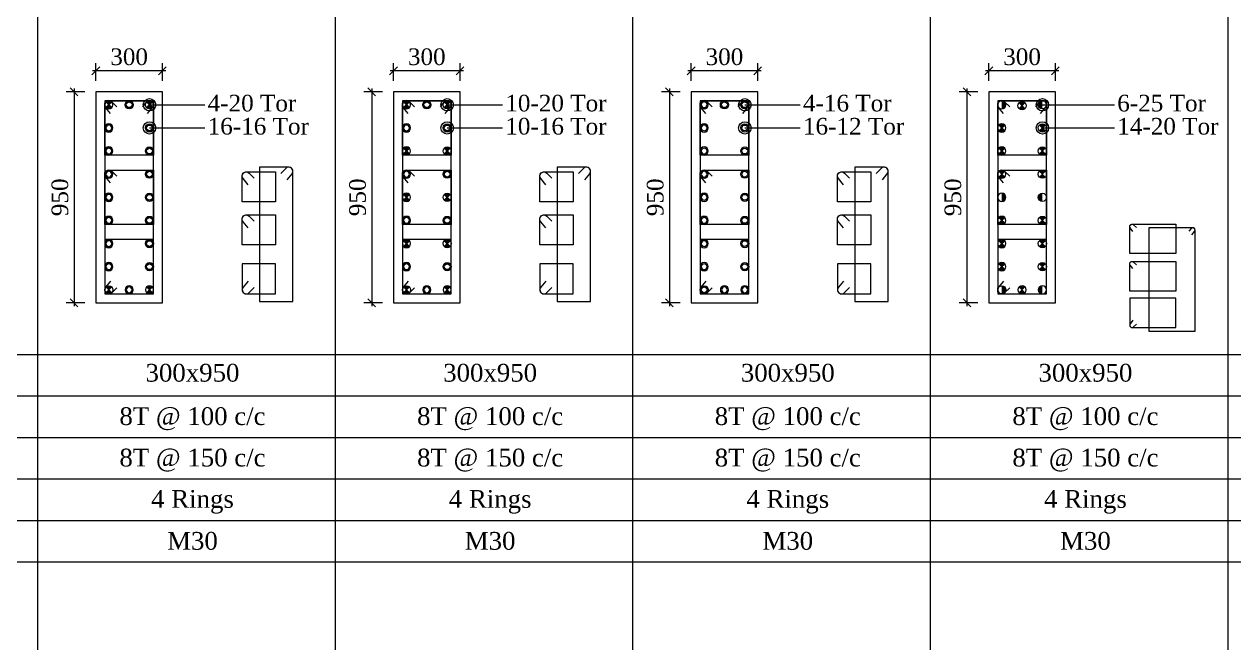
# Model space of a CAD drawing. Header units: metres. Extents: x 95882 to 260884, y 3603 to 81317.
# Drawn here: x 185944 to 191392, y 32141 to 34926 of the extents above; entities that cross this region are included whole.
import ezdxf
from ezdxf.enums import TextEntityAlignment as Align

# ---------------------------------------------------------------- set-up
doc = ezdxf.new("R2010")
doc.units = ezdxf.units.M
doc.header["$LTSCALE"] = 0.05
doc.header["$MEASUREMENT"] = 0
doc.header["$PDMODE"] = 34
doc.header["$PDSIZE"] = -2.5
doc.layers.get('0').update_dxf_attribs({"linetype": 'CONTINUOUS', "lineweight": 0})
doc.layers.get('DEFPOINTS').update_dxf_attribs({"linetype": 'CONTINUOUS'})
for name, color, linetype, lineweight in [('S-DIM-R', 7, 'CONTINUOUS', 9), ('S-SECTION', 5, 'CONTINUOUS', 5), ('S-SECTION MARK', 124, 'CONTINUOUS', 0), ('S-SHEET', 251, 'CONTINUOUS', 0), ('S-STEEL COL_DIA', 1, 'CONTINUOUS', 9), ('S-STEEL RING', 1, 'CONTINUOUS', 9), ('S-TEXT', 7, 'CONTINUOUS', 0), ('S-TEXT COL SIZE', 7, 'CONTINUOUS', 15), ('S-TEXT MIX', 1, 'CONTINUOUS', 15), ('S-TEXT RINGS', 7, 'CONTINUOUS', 15)]:
    doc.layers.add(name, color=color, linetype=linetype, lineweight=lineweight)
doc.styles.add('AAPL-ADRESS tahoma', font='tahoma.ttf')
doc.styles.add('S-ROMANS', font='times.ttf')
doc.styles.get("Standard").update_dxf_attribs({"font": 'times.ttf'})
doc.styles.add('TEXT', font='times.ttf')
doc.dimstyles.new('75mm', dxfattribs={"dimscale": 140, "dimtxt": 1, "dimasz": 0.35, "dimexe": 0.5, "dimexo": 1, "dimgap": 0.01, "dimtad": 0, "dimdec": 0, "dimzin": 12, "dimdsep": 46, "dimtxsty": 'AAPL-ADRESS tahoma', "dimblk": 'OBLIQUE', "dimcen": 0.35, "dimdle": 0.01, "dimse1": 1, "dimse2": 1, "dimclrd": 256, "dimclre": 256, "dimclrt": 256, "dimadec": 0, "dimazin": 3, "dimtfac": 1, "dimtdec": 0, "dimtmove": 1, "dimatfit": 3, "dimldrblk": 'DOTSMALL', "dimfxl": 1, "dimtolj": 1, "dimtzin": 0, "dimarcsym": 1})
doc.dimstyles.new('S_DIM', dxfattribs={"dimtxt": 75, "dimasz": 35, "dimexe": 35, "dimexo": 50, "dimgap": 25, "dimtad": 1, "dimdec": 0, "dimzin": 0, "dimdsep": 46, "dimtxsty": 'Standard', "dimblk": 'OBLIQUE', "dimcen": 0.09, "dimdle": 15, "dimclrd": 256, "dimclre": 256, "dimclrt": 256, "dimadec": 0, "dimazin": 0, "dimtfac": 1, "dimtdec": 0, "dimtofl": 0, "dimtmove": 0, "dimatfit": 3, "dimfxl": 1, "dimtolj": 1, "dimtzin": 0, "dimlwd": -1, "dimlwe": -1, "dimarcsym": 0})

# ---------------------------------------------------------------- blocks, each defined once
blk = doc.blocks.new('_Oblique')
at = {"color": 0, "linetype": 'ByBlock', "lineweight": -2}
blk.add_line((-0.5, -0.5), (0.5, 0.5), dxfattribs=at)
blk = doc.blocks.new('*D638')
at = {"layer": 'DEFPOINTS', "color": 0, "transparency": 16777216}
for p in [(186266.6, 34621.6, -0.1), (186168.4, 33671.6), (186266.6, 33671.6, -0.1)]:
    blk.add_point(p, dxfattribs=at)
at = {"layer": 'S-DIM-R', "transparency": 16777216}
for p, q in [((186216.6, 34621.6), (186133.4, 34621.6)), ((186168.4, 34636.6), (186168.4, 33656.6)), ((186216.6, 33671.6), (186133.4, 33671.6))]:
    blk.add_line(p, q, dxfattribs=at)
at = {"layer": 'S-DIM-R', "transparency": 16777216, "xscale": 35, "yscale": 35, "zscale": 35}
for p, rotation in [((186168.4, 34621.6), 90), ((186168.4, 33671.6), 270)]:
    blk.add_blockref('_Oblique', p, dxfattribs=dict(at, rotation=rotation))
at = {"layer": 'S-DIM-R', "transparency": 16777216, "insert": (186105.1, 34146.6), "char_height": 75, "attachment_point": 5, "rotation": 90}
blk.add_mtext('\\A1;950', dxfattribs=at)
blk = doc.blocks.new('*D639')
at = {"layer": 'DEFPOINTS', "color": 0, "transparency": 16777216}
for p in [(186266.6, 34715.8), (186266.6, 34621.6, 0), (186566.6, 34621.6, 0)]:
    blk.add_point(p, dxfattribs=at)
at = {"layer": 'S-DIM-R', "transparency": 16777216}
for p, q in [((186581.6, 34715.8), (186251.6, 34715.8)), ((186266.6, 34671.6), (186266.6, 34750.8)), ((186566.6, 34671.6), (186566.6, 34750.8))]:
    blk.add_line(p, q, dxfattribs=at)
at = {"layer": 'S-DIM-R', "transparency": 16777216, "xscale": 35, "yscale": 35, "zscale": 35, "rotation": 180}
blk.add_blockref('_Oblique', (186266.6, 34715.8), dxfattribs=at)
at = {"layer": 'S-DIM-R', "transparency": 16777216, "xscale": 35, "yscale": 35, "zscale": 35}
blk.add_blockref('_Oblique', (186566.6, 34715.8), dxfattribs=at)
at = {"layer": 'S-DIM-R', "transparency": 16777216, "insert": (186416.6, 34778.9), "char_height": 75, "attachment_point": 5}
blk.add_mtext('\\A1;300', dxfattribs=at)
blk = doc.blocks.new('*U4')
at = {"layer": 'S-STEEL COL_DIA'}
h = blk.add_hatch(color=256, dxfattribs=at)
h.dxf.hatch_style = 1
h.paths.add_polyline_path([(0, 0), (0, -18.5, 0.198912), (13, -13)])
h.paths.add_polyline_path([(0, 0), (-13, -13, 0.198912), (0, -18.5)])
h.paths.add_polyline_path([(0, 18.5, 0.198912), (-13, 13), (0, 0)])
h.paths.add_polyline_path([(13, 13, 0.198912), (0, 18.5), (0, 0)])
at = {"layer": 'S-STEEL COL_DIA', "lineweight": 5}
for p, q in [((-13, 13), (13, -13)), ((13, 13), (-13, -13))]:
    blk.add_line(p, q, dxfattribs=at)
blk.add_circle((0, 0), 18.5, dxfattribs=at)
blk = doc.blocks.new('*U5')
at = {"layer": 'S-STEEL COL_DIA'}
h = blk.add_hatch(color=256, dxfattribs=at)
h.dxf.hatch_style = 1
h.paths.add_polyline_path([(-18.5, 0, 1), (18.5, 0, 1)])
h.paths.add_polyline_path([(13, 0, -1), (-13, 0, -1)], flags=16)
at = {"layer": 'S-STEEL COL_DIA', "lineweight": 5}
for radius in [18.5, 13]:
    blk.add_circle((0, 0), radius, dxfattribs=at)
blk = doc.blocks.new('*D642')
at = {"layer": 'DEFPOINTS', "color": 0, "transparency": 16777216}
for p in [(187607.2, 34621.6, -0.1), (187509, 33671.6), (187607.2, 33671.6, -0.1)]:
    blk.add_point(p, dxfattribs=at)
at = {"layer": 'S-DIM-R', "transparency": 16777216}
for p, q in [((187557.2, 34621.6), (187474, 34621.6)), ((187509, 34636.6), (187509, 33656.6)), ((187557.2, 33671.6), (187474, 33671.6))]:
    blk.add_line(p, q, dxfattribs=at)
at = {"layer": 'S-DIM-R', "transparency": 16777216, "xscale": 35, "yscale": 35, "zscale": 35}
for p, rotation in [((187509, 34621.6), 90), ((187509, 33671.6), 270)]:
    blk.add_blockref('_Oblique', p, dxfattribs=dict(at, rotation=rotation))
at = {"layer": 'S-DIM-R', "transparency": 16777216, "insert": (187445.7, 34146.6), "char_height": 75, "attachment_point": 5, "rotation": 90}
blk.add_mtext('\\A1;950', dxfattribs=at)
blk = doc.blocks.new('*D643')
at = {"layer": 'DEFPOINTS', "color": 0, "transparency": 16777216}
for p in [(187607.2, 34715.8), (187607.2, 34621.6, 0), (187907.2, 34621.6, 0)]:
    blk.add_point(p, dxfattribs=at)
at = {"layer": 'S-DIM-R', "transparency": 16777216}
for p, q in [((187922.2, 34715.8), (187592.2, 34715.8)), ((187607.2, 34671.6), (187607.2, 34750.8)), ((187907.2, 34671.6), (187907.2, 34750.8))]:
    blk.add_line(p, q, dxfattribs=at)
at = {"layer": 'S-DIM-R', "transparency": 16777216, "xscale": 35, "yscale": 35, "zscale": 35, "rotation": 180}
blk.add_blockref('_Oblique', (187607.2, 34715.8), dxfattribs=at)
at = {"layer": 'S-DIM-R', "transparency": 16777216, "xscale": 35, "yscale": 35, "zscale": 35}
blk.add_blockref('_Oblique', (187907.2, 34715.8), dxfattribs=at)
at = {"layer": 'S-DIM-R', "transparency": 16777216, "insert": (187757.2, 34778.9), "char_height": 75, "attachment_point": 5}
blk.add_mtext('\\A1;300', dxfattribs=at)
blk = doc.blocks.new('*D640')
at = {"layer": 'DEFPOINTS', "color": 0, "transparency": 16777216}
for p in [(188947.8, 34621.6, -0.1), (188849.6, 33671.6), (188947.8, 33671.6, -0.1)]:
    blk.add_point(p, dxfattribs=at)
at = {"layer": 'S-DIM-R', "transparency": 16777216}
for p, q in [((188897.8, 34621.6), (188814.6, 34621.6)), ((188849.6, 34636.6), (188849.6, 33656.6)), ((188897.8, 33671.6), (188814.6, 33671.6))]:
    blk.add_line(p, q, dxfattribs=at)
at = {"layer": 'S-DIM-R', "transparency": 16777216, "xscale": 35, "yscale": 35, "zscale": 35}
for p, rotation in [((188849.6, 34621.6), 90), ((188849.6, 33671.6), 270)]:
    blk.add_blockref('_Oblique', p, dxfattribs=dict(at, rotation=rotation))
at = {"layer": 'S-DIM-R', "transparency": 16777216, "insert": (188786.3, 34146.6), "char_height": 75, "attachment_point": 5, "rotation": 90}
blk.add_mtext('\\A1;950', dxfattribs=at)
blk = doc.blocks.new('*D641')
at = {"layer": 'DEFPOINTS', "color": 0, "transparency": 16777216}
for p in [(188947.8, 34715.8), (188947.8, 34621.6, 0), (189247.8, 34621.6, 0)]:
    blk.add_point(p, dxfattribs=at)
at = {"layer": 'S-DIM-R', "transparency": 16777216}
for p, q in [((189262.8, 34715.8), (188932.8, 34715.8)), ((188947.8, 34671.6), (188947.8, 34750.8)), ((189247.8, 34671.6), (189247.8, 34750.8))]:
    blk.add_line(p, q, dxfattribs=at)
at = {"layer": 'S-DIM-R', "transparency": 16777216, "xscale": 35, "yscale": 35, "zscale": 35, "rotation": 180}
blk.add_blockref('_Oblique', (188947.8, 34715.8), dxfattribs=at)
at = {"layer": 'S-DIM-R', "transparency": 16777216, "xscale": 35, "yscale": 35, "zscale": 35}
blk.add_blockref('_Oblique', (189247.8, 34715.8), dxfattribs=at)
at = {"layer": 'S-DIM-R', "transparency": 16777216, "insert": (189097.8, 34778.9), "char_height": 75, "attachment_point": 5}
blk.add_mtext('\\A1;300', dxfattribs=at)
blk = doc.blocks.new('*U7')
at = {"layer": 'S-STEEL COL_DIA', "lineweight": 5}
for radius in [18.5, 13, 13]:
    blk.add_circle((0, 0), radius, dxfattribs=at)
blk = doc.blocks.new('*D657')
at = {"layer": 'DEFPOINTS', "color": 0, "transparency": 16777216}
for p in [(190288.4, 34621.6, -0.1), (190190.2, 33671.6), (190288.4, 33671.6, -0.1)]:
    blk.add_point(p, dxfattribs=at)
at = {"layer": 'S-DIM-R', "transparency": 16777216}
for p, q in [((190238.4, 34621.6), (190155.2, 34621.6)), ((190190.2, 34636.6), (190190.2, 33656.6)), ((190238.4, 33671.6), (190155.2, 33671.6))]:
    blk.add_line(p, q, dxfattribs=at)
at = {"layer": 'S-DIM-R', "transparency": 16777216, "xscale": 35, "yscale": 35, "zscale": 35}
for p, rotation in [((190190.2, 34621.6), 90), ((190190.2, 33671.6), 270)]:
    blk.add_blockref('_Oblique', p, dxfattribs=dict(at, rotation=rotation))
at = {"layer": 'S-DIM-R', "transparency": 16777216, "insert": (190126.9, 34146.6), "char_height": 75, "attachment_point": 5, "rotation": 90}
blk.add_mtext('\\A1;950', dxfattribs=at)
blk = doc.blocks.new('*D658')
at = {"layer": 'DEFPOINTS', "color": 0, "transparency": 16777216}
for p in [(190288.4, 34715.8), (190288.4, 34621.6, 0), (190588.4, 34621.6, 0)]:
    blk.add_point(p, dxfattribs=at)
at = {"layer": 'S-DIM-R', "transparency": 16777216}
for p, q in [((190603.4, 34715.8), (190273.4, 34715.8)), ((190288.4, 34671.6), (190288.4, 34750.8)), ((190588.4, 34671.6), (190588.4, 34750.8))]:
    blk.add_line(p, q, dxfattribs=at)
at = {"layer": 'S-DIM-R', "transparency": 16777216, "xscale": 35, "yscale": 35, "zscale": 35, "rotation": 180}
blk.add_blockref('_Oblique', (190288.4, 34715.8), dxfattribs=at)
at = {"layer": 'S-DIM-R', "transparency": 16777216, "xscale": 35, "yscale": 35, "zscale": 35}
blk.add_blockref('_Oblique', (190588.4, 34715.8), dxfattribs=at)
at = {"layer": 'S-DIM-R', "transparency": 16777216, "insert": (190438.4, 34778.9), "char_height": 75, "attachment_point": 5}
blk.add_mtext('\\A1;300', dxfattribs=at)
blk = doc.blocks.new('*U6')
at = {"layer": 'S-STEEL COL_DIA'}
h = blk.add_hatch(color=256, dxfattribs=at)
h.dxf.hatch_style = 1
h.paths.add_polyline_path([(0, 18.5, 0.414214), (-18.5, 0, 0.414214), (0, -18.5)])
at = {"layer": 'S-STEEL COL_DIA', "lineweight": 5}
blk.add_circle((0, 0), 18.5, dxfattribs=at)

msp = doc.modelspace()

# ---------------------------------------------------------------- linework, layer by layer
at = {"layer": 'S-SECTION'}
for points, elevation in [([(186266.6, 33671.6), (186566.6, 33671.6), (186566.6, 34621.6), (186266.6, 34621.6)], -0.1), ([(187607.2, 33671.6), (187907.2, 33671.6), (187907.2, 34621.6), (187607.2, 34621.6)], -0.1), ([(188947.8, 33671.6), (189247.8, 33671.6), (189247.8, 34621.6), (188947.8, 34621.6)], 0), ([(190288.4, 33671.6), (190588.4, 33671.6), (190588.4, 34621.6), (190288.4, 34621.6)], 0)]:
    msp.add_lwpolyline(points, close=True, dxfattribs=dict(at, elevation=elevation))
at = {"layer": 'S-SHEET'}
for p, q in [((186003.2, 49003.5, 0), (186003.2, 9408.8, -0.1)), ((186003.2, 49003.5, 0), (186003.2, 9408.8, -0.1)), ((186003.2, 49003.5, 0), (186003.2, 9408.8, -0.1)), ((186003.2, 49003.5, 0), (186003.2, 9408.8, -0.1)), ((187343.8, 49003.5, 0), (187343.8, 9408.8, -0.1)), ((187343.8, 49003.5, 0), (187343.8, 9408.8, -0.1)), ((187343.8, 49003.5, 0), (187343.8, 9408.8, -0.1)), ((187343.8, 49003.5, 0), (187343.8, 9408.8, -0.1)), ((188684.4, 49003.5, 0), (188684.4, 9408.8, -0.1)), ((188684.4, 49003.5, 0), (188684.4, 9408.8, -0.1)), ((188684.4, 49003.5, 0), (188684.4, 9408.8, -0.1)), ((188684.4, 49003.5, 0), (188684.4, 9408.8, -0.1)), ((188684.4, 49003.5, 0), (188684.4, 9408.8, 0)), ((188684.4, 49003.5, 0), (188684.4, 9408.8, 0)), ((188684.4, 49003.5, 0.1), (188684.4, 9408.8, 0)), ((188684.4, 49003.5, 0.1), (188684.4, 9408.8, 0)), ((188684.4, 49003.5, 0), (188684.4, 9408.8, 0)), ((188684.4, 49003.5, 0), (188684.4, 9408.8, 0)), ((188684.4, 49003.5, 0.1), (188684.4, 9408.8, 0)), ((188684.4, 49003.5, 0.1), (188684.4, 9408.8, 0)), ((188684.4, 49003.5, 0), (188684.4, 9408.8, 0)), ((188684.4, 49003.5, 0), (188684.4, 9408.8, 0)), ((188684.4, 49003.5, 0.1), (188684.4, 9408.8, 0)), ((190025, 49003.5, 0), (190025, 9408.8, 0)), ((190025, 49003.5, 0), (190025, 9408.8, 0)), ((190025, 49003.5, 0.1), (190025, 9408.8, 0)), ((190025, 49003.5, 0.1), (190025, 9408.8, 0)), ((190025, 49003.5, 0.1), (190025, 9408.8, 0.1)), ((190025, 49003.5, 0.1), (190025, 9408.8, 0.1)), ((190025, 49003.5, 0.1), (190025, 9408.8, 0.1)), ((190025, 49003.5, 0.1), (190025, 9408.8, 0.1)), ((190025, 49003.5, 0.1), (190025, 9408.8, 0.1)), ((190025, 49003.5, 0.1), (190025, 9408.8, 0.1)), ((190025, 49003.5, 0.1), (190025, 9408.8, 0.1)), ((190025, 49003.5, 0.1), (190025, 9408.8, 0.1)), ((190025, 49003.5, 0.1), (190025, 9408.8, 0.1)), ((190025, 49003.5, 0.1), (190025, 9408.8, 0.1)), ((190025, 49003.5, 0.1), (190025, 9408.8, 0.1)), ((191365.5, 49003.5, 0.1), (191365.5, 9408.8, 0.1)), ((191365.5, 49003.5, 0.1), (191365.5, 9408.8, 0.1)), ((191365.5, 49003.5, 0.1), (191365.5, 9408.8, 0.1)), ((191365.5, 49003.5, 0.1), (191365.5, 9408.8, 0.1)), ((191365.5, 49003.5, 0.2), (191365.5, 9408.8, 0.2)), ((191365.5, 49003.5, 0.2), (191365.5, 9408.8, 0.2)), ((191365.5, 49003.5, 0.2), (191365.5, 9408.8, 0.2)), ((191365.5, 49003.5, 0.2), (191365.5, 9408.8, 0.2)), ((191365.5, 49003.5, 0.2), (191365.5, 9408.8, 0.2)), ((191365.5, 49003.5, 0.2), (191365.5, 9408.8, 0.2)), ((191365.5, 49003.5, 0.2), (191365.5, 9408.8, 0.2)), ((191365.5, 49003.5, 0.2), (191365.5, 9408.8, 0.2)), ((191365.5, 49003.5, 0.2), (191365.5, 9408.8, 0.2)), ((191365.5, 49003.5, 0.2), (191365.5, 9408.8, 0.2)), ((191365.5, 49003.5, 0.2), (191365.5, 9408.8, 0.2)), ((177084.5, 33438.7, 0), (198068.5, 33438.7, -0.1)), ((177084.5, 33252.6, 0), (198068.5, 33252.6, -0.1)), ((177084.5, 33252.6, 0), (198068.5, 33252.6, -0.1)), ((177084.5, 33065.5, 0), (198068.5, 33065.5, -0.1)), ((177691.8, 32878.9, 0), (198068.5, 32878.9, -0.1)), ((177084.5, 32692.3, 0), (198068.5, 32692.3, -0.1))]:
    msp.add_line(p, q, dxfattribs=at)
at = {"layer": 'S-SHEET', "color": 0}
msp.add_line((177084.5, 32505.7, 0), (198068.5, 32505.7, -0.1), dxfattribs=at)
at = {"layer": 'S-STEEL RING'}
for points, elevation in [([(186500, 34524.1), (186522.4, 34551.5, 0.633211), (186508.2, 34581.6), (186306.6, 34581.6), (186306.6, 33711.6), (186526.6, 33711.6), (186526.6, 34563.2, 0.666768), (186495.2, 34576.3), (186477.3, 34553.6)], -0.2), ([(187840.6, 34524.1), (187863, 34551.5, 0.633211), (187848.8, 34581.6), (187647.2, 34581.6), (187647.2, 33711.6), (187867.2, 33711.6), (187867.2, 34563.2, 0.666768), (187835.8, 34576.3), (187817.9, 34553.6)], -0.2), ([(189181.2, 34524.1), (189203.6, 34551.5, 0.633211), (189189.4, 34581.6), (188987.8, 34581.6), (188987.8, 33711.6), (189207.8, 33711.6), (189207.8, 34563.2, 0.666768), (189176.4, 34576.3), (189158.5, 34553.6)], -0.1), ([(190521.8, 34524.1), (190544.2, 34551.5, 0.633211), (190529.9, 34581.6), (190328.4, 34581.6), (190328.4, 33711.6), (190548.4, 33711.6), (190548.4, 34563.2, 0.666768), (190517, 34576.3), (190499.1, 34553.6)], 0), ([(187127.8, 34224.7), (187150.2, 34252.1, 0.633211), (187136, 34282.3), (187004.4, 34282.3), (187004.4, 33677.5), (187154.4, 33677.5), (187154.4, 34263.8, 0.666768), (187123, 34276.9), (187100.2, 34254.3)], -0.1), ([(187127.8, 34224.7), (187150.2, 34252.1, 0.633211), (187136, 34282.3), (187004.4, 34282.3), (187004.4, 33677.5), (187154.4, 33677.5), (187154.4, 34263.8, 0.666768), (187123, 34276.9), (187100.2, 34254.3)], 0), ([(188468.4, 34224.7), (188490.8, 34252.1, 0.633211), (188476.6, 34282.3), (188345, 34282.3), (188345, 33677.5), (188495, 33677.5), (188495, 34263.8, 0.666768), (188463.6, 34276.9), (188440.8, 34254.3)], -0.1), ([(188468.4, 34224.7), (188490.8, 34252.1, 0.633211), (188476.6, 34282.3), (188345, 34282.3), (188345, 33677.5), (188495, 33677.5), (188495, 34263.8, 0.666768), (188463.6, 34276.9), (188440.8, 34254.3)], 0), ([(189809, 34224.7), (189831.4, 34252.1, 0.633211), (189817.2, 34282.3), (189685.6, 34282.3), (189685.6, 33677.5), (189835.6, 33677.5), (189835.6, 34263.8, 0.666768), (189804.2, 34276.9), (189781.3, 34254.3)], 0), ([(189809, 34224.7), (189831.4, 34252.1, 0.633211), (189817.2, 34282.3), (189685.6, 34282.3), (189685.6, 33677.5), (189835.6, 33677.5), (189835.6, 34263.8, 0.666768), (189804.2, 34276.9), (189781.3, 34254.3)], 0.1), ([(191202.4, 33977), (191215.1, 33992.4, 0.633211), (191207, 34009.4), (191009.3, 34009.4), (191009.3, 33544.1), (191217.4, 33544.1), (191217.4, 33999, 0.666768), (191199.7, 34006.4), (191189.7, 33993.6)], -0.1)]:
    msp.add_lwpolyline(points, format="xyb", dxfattribs=dict(at, elevation=elevation))
at = {"layer": 'S-STEEL RING', "color": 3}
for points, elevation in [([(186333.3, 34524.1), (186310.8, 34551.5, -0.633211), (186325.1, 34581.6), (186526.6, 34581.6), (186526.6, 34336.2), (186306.6, 34336.2), (186306.6, 34563.2, -0.666768), (186338.1, 34576.3), (186360.9, 34553.6)], -0.2), ([(187673.8, 34524.1), (187651.4, 34551.5, -0.633211), (187665.7, 34581.6), (187867.2, 34581.6), (187867.2, 34336.2), (187647.2, 34336.2), (187647.2, 34563.2, -0.666768), (187678.7, 34576.3), (187701.5, 34553.6)], -0.2), ([(189014.4, 34524.1), (188992, 34551.5, -0.633211), (189006.3, 34581.6), (189207.8, 34581.6), (189207.8, 34336.2), (188987.8, 34336.2), (188987.8, 34563.2, -0.666768), (189019.3, 34576.3), (189042.1, 34553.6)], -0.1), ([(190355, 34524.1), (190332.6, 34551.5, -0.633211), (190346.9, 34581.6), (190548.4, 34581.6), (190548.4, 34336.2), (190328.4, 34336.2), (190328.4, 34563.2, -0.666768), (190359.8, 34576.3), (190382.7, 34553.6)], 0), ([(186333.3, 34211.7), (186310.8, 34239, -0.633211), (186325.1, 34269.2), (186526.6, 34269.2), (186526.6, 34023.8), (186306.6, 34023.8), (186306.6, 34250.8, -0.666768), (186338.1, 34263.9), (186360.9, 34241.2)], -0.2), ([(187673.8, 34211.7), (187651.4, 34239, -0.633211), (187665.7, 34269.2), (187867.2, 34269.2), (187867.2, 34023.8), (187647.2, 34023.8), (187647.2, 34250.8, -0.666768), (187678.7, 34263.9), (187701.5, 34241.2)], -0.2), ([(189014.4, 34211.7), (188992, 34239, -0.633211), (189006.3, 34269.2), (189207.8, 34269.2), (189207.8, 34023.8), (188987.8, 34023.8), (188987.8, 34250.8, -0.666768), (189019.3, 34263.9), (189042.1, 34241.2)], -0.1), ([(190355, 34211.7), (190332.6, 34239, -0.633211), (190346.9, 34269.2), (190548.4, 34269.2), (190548.4, 34023.8), (190328.4, 34023.8), (190328.4, 34250.8, -0.666768), (190359.8, 34263.9), (190382.7, 34241.2)], 0), ([(186952.4, 34203.4), (186929.9, 34230.8, -0.633211), (186944.2, 34260.9), (187075.7, 34260.9), (187075.7, 34126.4), (186925.7, 34126.4), (186925.7, 34242.5, -0.666768), (186957.2, 34255.6), (186980, 34232.9)], -0.1), ([(188293, 34203.4), (188270.5, 34230.8, -0.633211), (188284.8, 34260.9), (188416.3, 34260.9), (188416.3, 34126.4), (188266.3, 34126.4), (188266.3, 34242.5, -0.666768), (188297.8, 34255.6), (188320.6, 34232.9)], -0.1), ([(189633.5, 34203.4), (189611.1, 34230.8, -0.633211), (189625.4, 34260.9), (189756.9, 34260.9), (189756.9, 34126.4), (189606.9, 34126.4), (189606.9, 34242.5, -0.666768), (189638.4, 34255.6), (189661.2, 34232.9)], 0), ([(186952.4, 34009.6), (186929.9, 34037, -0.633211), (186944.2, 34067.2), (187075.7, 34067.2), (187075.7, 33932.7), (186925.7, 33932.7), (186925.7, 34048.7, -0.666768), (186957.2, 34061.8), (186980, 34039.2)], -0.1), ([(188293, 34009.6), (188270.5, 34037, -0.633211), (188284.8, 34067.2), (188416.3, 34067.2), (188416.3, 33932.7), (188266.3, 33932.7), (188266.3, 34048.7, -0.666768), (188297.8, 34061.8), (188320.6, 34039.2)], -0.1), ([(189633.5, 34009.6), (189611.1, 34037, -0.633211), (189625.4, 34067.2), (189756.9, 34067.2), (189756.9, 33932.7), (189606.9, 33932.7), (189606.9, 34048.7, -0.666768), (189638.4, 34061.8), (189661.2, 34039.2)], 0), ([(190937.8, 33993.4), (190925.2, 34008.8, -0.633211), (190933.2, 34025.7), (191131, 34025.7), (191131, 33894.1), (190922.9, 33894.1), (190922.9, 34015.4, -0.666768), (190940.6, 34022.7), (190953.4, 34010)], -0.1), ([(186333.3, 33769.1), (186310.8, 33741.8, 0.633211), (186325.1, 33711.6), (186526.6, 33711.6), (186526.6, 33957), (186306.6, 33957), (186306.6, 33730.1, 0.666768), (186338.1, 33717), (186360.9, 33739.6)], -0.2), ([(187673.8, 33769.1), (187651.4, 33741.8, 0.633211), (187665.7, 33711.6), (187867.2, 33711.6), (187867.2, 33957), (187647.2, 33957), (187647.2, 33730.1, 0.666768), (187678.7, 33717), (187701.5, 33739.6)], -0.2), ([(189014.4, 33769.1), (188992, 33741.8, 0.633211), (189006.3, 33711.6), (189207.8, 33711.6), (189207.8, 33957), (188987.8, 33957), (188987.8, 33730.1, 0.666768), (189019.3, 33717), (189042.1, 33739.6)], -0.1), ([(190355, 33769.1), (190332.6, 33741.8, 0.633211), (190346.9, 33711.6), (190548.4, 33711.6), (190548.4, 33957), (190328.4, 33957), (190328.4, 33730.1, 0.666768), (190359.8, 33717), (190382.7, 33739.6)], 0), ([(186952.4, 33769.6), (186929.9, 33742.3, 0.633211), (186944.2, 33712.1), (187075.7, 33712.1), (187075.7, 33846.6), (186925.7, 33846.6), (186925.7, 33730.6, 0.666768), (186957.2, 33717.5), (186980, 33740.1)], -0.1), ([(188293, 33769.6), (188270.5, 33742.3, 0.633211), (188284.8, 33712.1), (188416.3, 33712.1), (188416.3, 33846.6), (188266.3, 33846.6), (188266.3, 33730.6, 0.666768), (188297.8, 33717.5), (188320.6, 33740.1)], -0.1), ([(189633.5, 33769.6), (189611.1, 33742.3, 0.633211), (189625.4, 33712.1), (189756.9, 33712.1), (189756.9, 33846.6), (189606.9, 33846.6), (189606.9, 33730.6, 0.666768), (189638.4, 33717.5), (189661.2, 33740.1)], 0), ([(190937.8, 33825.8), (190925.2, 33841.2, -0.633211), (190933.2, 33858.2), (191131, 33858.2), (191131, 33724), (190922.9, 33724), (190922.9, 33847.8, -0.666768), (190940.6, 33855.2), (190953.4, 33842.4)], -0.1), ([(190937.8, 33592.9), (190925.2, 33577.5, 0.633211), (190933.2, 33560.5), (191131, 33560.5), (191131, 33692.2), (190922.9, 33692.2), (190922.9, 33570.9, 0.666768), (190940.6, 33563.5), (190953.4, 33576.2)], -0.1)]:
    msp.add_lwpolyline(points, format="xyb", dxfattribs=dict(at, elevation=elevation))

# ---------------------------------------------------------------- block references
at = {"layer": 'S-STEEL COL_DIA', "xscale": -1}
for name, p in [('*U4', (186325.1, 34563.2, -0.2)), ('*U4', (187665.7, 34563.2, -0.2)), ('*U5', (189006.3, 34563.2, -0.1)), ('*U6', (190346.9, 34563.2, 0)), ('*U5', (186325.1, 34459, -0.2)), ('*U5', (187665.7, 34459, -0.2)), ('*U7', (189006.3, 34459, -0.1)), ('*U4', (190346.9, 34459, 0)), ('*U5', (186325.1, 34354.9, -0.2)), ('*U4', (187665.7, 34354.9, -0.2)), ('*U7', (189006.3, 34354.9, -0.1)), ('*U4', (190346.9, 34354.9, 0)), ('*U5', (186325.1, 34250.8, -0.2)), ('*U5', (187665.7, 34250.8, -0.2)), ('*U7', (189006.3, 34250.8, -0.1)), ('*U4', (190346.9, 34250.8, 0)), ('*U5', (186325.1, 34146.6, -0.2)), ('*U4', (187665.7, 34146.6, -0.2)), ('*U7', (189006.3, 34146.6, -0.1)), ('*U6', (190346.9, 34146.6, 0)), ('*U5', (186325.1, 34042.5, -0.2)), ('*U5', (187665.7, 34042.5, -0.2)), ('*U7', (189006.3, 34042.5, -0.1)), ('*U4', (190346.9, 34042.5, 0)), ('*U5', (186325.1, 33938.3, -0.2)), ('*U4', (187665.7, 33938.3, -0.2)), ('*U7', (189006.3, 33938.3, -0.1)), ('*U4', (190346.9, 33938.3, 0)), ('*U5', (186325.1, 33834.2, -0.2)), ('*U5', (187665.7, 33834.2, -0.2)), ('*U7', (189006.3, 33834.2, -0.1)), ('*U4', (190346.9, 33834.2, 0))]:
    msp.add_blockref(name, p, dxfattribs=at)
at = {"layer": 'S-STEEL COL_DIA'}
for name, p in [('*U5', (186416.6, 34563.2, -0.1)), ('*U4', (186508.2, 34563.2, -0.2)), ('*U5', (187757.2, 34563.2, -0.1)), ('*U4', (187848.8, 34563.2, -0.2)), ('*U7', (189097.8, 34563.2, 0)), ('*U5', (189189.4, 34563.2, -0.1)), ('*U4', (190438.4, 34559.1, 0)), ('*U6', (190529.9, 34563.2, 0)), ('*U5', (186508.2, 34459, -0.2)), ('*U5', (187848.8, 34459, -0.2)), ('*U7', (189189.4, 34459, -0.1)), ('*U4', (190529.9, 34459, 0)), ('*U5', (186508.2, 34354.9, -0.2)), ('*U4', (187848.8, 34354.9, -0.2)), ('*U7', (189189.4, 34354.9, -0.1)), ('*U4', (190529.9, 34354.9, 0)), ('*U5', (186508.2, 34250.8, -0.2)), ('*U5', (187848.8, 34250.8, -0.2)), ('*U7', (189189.4, 34250.8, -0.1)), ('*U4', (190529.9, 34250.8, 0)), ('*U5', (186508.2, 34146.6, -0.2)), ('*U4', (187848.8, 34146.6, -0.2)), ('*U7', (189189.4, 34146.6, -0.1)), ('*U6', (190529.9, 34146.6, 0)), ('*U5', (186508.2, 34042.5, -0.2)), ('*U5', (187848.8, 34042.5, -0.2)), ('*U7', (189189.4, 34042.5, -0.1)), ('*U4', (190529.9, 34042.5, 0)), ('*U5', (186508.2, 33938.3, -0.2)), ('*U4', (187848.8, 33938.3, -0.2)), ('*U7', (189189.4, 33938.3, -0.1)), ('*U4', (190529.9, 33938.3, 0)), ('*U5', (186508.2, 33834.2, -0.2)), ('*U5', (187848.8, 33834.2, -0.2)), ('*U7', (189189.4, 33834.2, -0.1)), ('*U4', (190529.9, 33834.2, 0))]:
    msp.add_blockref(name, p, dxfattribs=at)
at = {"layer": 'S-STEEL COL_DIA', "rotation": 180}
for name, p in [('*U4', (186325.1, 33730.1, -0.2)), ('*U4', (187665.7, 33730.1, -0.2)), ('*U5', (189006.3, 33730.1, -0.1)), ('*U6', (190346.9, 33730.1, 0))]:
    msp.add_blockref(name, p, dxfattribs=at)
at = {"layer": 'S-STEEL COL_DIA', "xscale": -1, "rotation": 180}
for name, p in [('*U5', (186416.6, 33730.1, -0.1)), ('*U4', (186508.2, 33730.1, -0.2)), ('*U5', (187757.2, 33730.1, -0.1)), ('*U4', (187848.8, 33730.1, -0.2)), ('*U7', (189097.8, 33730.1, 0)), ('*U5', (189189.4, 33730.1, -0.1)), ('*U4', (190438.4, 33730.1, 0)), ('*U6', (190529.9, 33730.1, 0))]:
    msp.add_blockref(name, p, dxfattribs=at)

# ---------------------------------------------------------------- texts
at = {"layer": 'S-TEXT', "color": 7, "style": 'TEXT'}
for s, p in [('4-20 Tor ', (186770.1, 34533.2, -0.2)), ('10-20 Tor ', (188110.7, 34533.2, -0.2)), ('4-16 Tor ', (189451.3, 34533.2, -0.1)), ('6-25 Tor ', (190866.9, 34533.2, 0)), ('16-16 Tor ', (186770.1, 34429.1, -0.2)), ('10-16 Tor ', (188110.7, 34429.1, -0.2)), ('16-12 Tor ', (189451.3, 34429.1, -0.1)), ('14-20 Tor ', (190866.9, 34429.1, 0))]:
    msp.add_text(s, height=75, dxfattribs=at).set_placement(p)
at = {"layer": 'S-TEXT COL SIZE', "color": 6, "style": 'S-ROMANS'}
for p in [(186701.9, 33356.9, -0.1), (188042.5, 33356.9, -0.1), (189383.1, 33356.9, -0.1), (190723.7, 33356.9, -0.1)]:
    msp.add_text('300x950', height=80, dxfattribs=at).set_placement(p, align=Align.MIDDLE_CENTER)
at = {"layer": 'S-TEXT MIX', "style": 'S-ROMANS'}
for p in [(186701.9, 32600.2, -0.1), (188042.5, 32600.2, -0.1), (189383.1, 32600.2, -0.1), (190723.7, 32600.2, -0.1)]:
    msp.add_text('M30', height=80, dxfattribs=at).set_placement(p, align=Align.MIDDLE_CENTER)
at = {"layer": 'S-TEXT RINGS', "style": 'S-ROMANS'}
for s, p in [('8T @ 100 c/c', (186701.9, 33161.4, -0.1)), ('8T @ 100 c/c', (188042.5, 33161.4, -0.1)), ('8T @ 100 c/c', (189383.1, 33161.4, -0.1)), ('8T @ 100 c/c', (190723.7, 33161.4, -0.1)), ('8T @ 150 c/c', (186701.9, 32975, -0.1)), ('8T @ 150 c/c', (188042.5, 32975, -0.1)), ('8T @ 150 c/c', (189383.1, 32975, -0.1)), ('8T @ 150 c/c', (190723.7, 32975, -0.1)), ('4 Rings', (186701.9, 32788.9, -0.1)), ('4 Rings', (188042.5, 32788.9, -0.1)), ('4 Rings', (189383.1, 32788.9, -0.1)), ('4 Rings', (190723.7, 32788.9, -0.1))]:
    msp.add_text(s, height=80, dxfattribs=at).set_placement(p, align=Align.MIDDLE_CENTER)

# ---------------------------------------------------------------- dimensions: what is measured, and where the dimension line sits
at = {"layer": 'S-DIM-R'}
for base, p1, p2, picture, middle in [((186266.6, 34715.8, -0.1), (186566.6, 34621.6, -0.1), (186266.6, 34621.6, -0.1), '*D639', (186416.6, 34778.9, -0.1)), ((187607.2, 34715.8, -0.1), (187907.2, 34621.6, -0.1), (187607.2, 34621.6, -0.1), '*D643', (187757.2, 34778.9, -0.1)), ((188947.8, 34715.8, 0), (189247.8, 34621.6, 0), (188947.8, 34621.6, 0), '*D641', (189097.8, 34778.9, 0)), ((190288.4, 34715.8, 0), (190588.4, 34621.6, 0), (190288.4, 34621.6, 0), '*D658', (190438.4, 34778.9, 0))]:
    dim = msp.add_linear_dim(base=base, p1=p1, p2=p2, dimstyle='S_DIM', dxfattribs=at)
    dim.commit()
    dim.dimension.update_dxf_attribs({"geometry": picture, "text_midpoint": middle})
for base, p1, p2, picture, middle in [((186168.4, 33671.6, -0.1), (186266.6, 34621.6, -0.1), (186266.6, 33671.6, -0.1), '*D638', (186105.1, 34146.6, -0.1)), ((187509, 33671.6, -0.1), (187607.2, 34621.6, -0.1), (187607.2, 33671.6, -0.1), '*D642', (187445.7, 34146.6, -0.1)), ((188849.6, 33671.6, 0), (188947.8, 34621.6, 0), (188947.8, 33671.6, 0), '*D640', (188786.3, 34146.6, 0)), ((190190.2, 33671.6, 0.1), (190288.4, 34621.6, 0), (190288.4, 33671.6, 0), '*D657', (190126.9, 34146.6, 0.1))]:
    dim = msp.add_linear_dim(base=base, p1=p1, p2=p2, angle=90, dimstyle='S_DIM', dxfattribs=at)
    dim.commit()
    dim.dimension.update_dxf_attribs({"geometry": picture, "text_midpoint": middle})

# ---------------------------------------------------------------- leaders
at = {"layer": 'S-SECTION MARK', "linetype": 'ByBlock'}
for points in [[(186508.2, 34563.2, -0.1), (186757.8, 34563.2, -0.1)], [(187848.8, 34563.2, -0.1), (188098.4, 34563.2, -0.1)], [(189189.4, 34563.2, 0), (189439, 34563.2, 0)], [(190529.9, 34563.2, 0), (190854.6, 34563.2, 0)], [(186508.2, 34459, -0.1), (186757.8, 34459, -0.1)], [(187848.8, 34459, -0.1), (188098.4, 34459, -0.1)], [(189189.4, 34459, 0), (189439, 34459, 0)], [(190529.9, 34459, 0), (190854.6, 34459, 0)]]:
    msp.add_leader(points, dimstyle='75mm', override={"dimasz": 0.4, "dimldrblk": 'Origin', "dimfxlon": 1, "dimlwd": 0}, dxfattribs=at)

doc.saveas('drawing.dxf')
